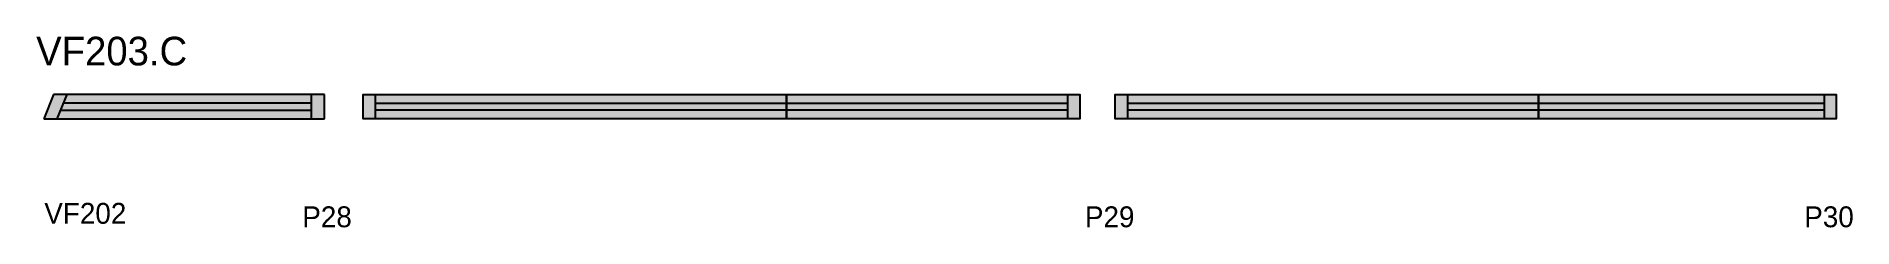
# Model space of a CAD drawing. Header units: metres. Extents: x 3454 to 4501, y 723 to 833.
import ezdxf

# ---------------------------------------------------------------- set-up
doc = ezdxf.new("R2010")
doc.units = ezdxf.units.M
for name, color, linetype in [('5', 7, 'Continuous'), ('NOMENCLATURA', 7, 'Continuous'), ('Painéis', 7, 'Continuous'), ('REAPROVEITAMENTO', 7, 'Continuous'), ('SARR_2.2x7', 7, 'Continuous'), ('SARR_EDITAR', 7, 'Continuous')]:
    doc.layers.add(name, color=color, linetype=linetype)

msp = doc.modelspace()

# ---------------------------------------------------------------- hatches: boundary and pattern name
at = {"layer": 'REAPROVEITAMENTO'}
h = msp.add_hatch(color=7, dxfattribs=at)
h.dxf.hatch_style = 1
h.paths.add_polyline_path([(3620.5, 785.5), (3620.5, 799.5), (3620.5, 799.5), (3464.3, 799.5), (3464.3, 799.5), (3458.7, 785.5), (3458.7, 785.5), (3620.5, 785.5)])
h = msp.add_hatch(color=7, dxfattribs=at)
h.dxf.hatch_style = 1
h.paths.add_polyline_path([(4055.7, 785.5), (4055.7, 799.5), (4055.7, 799.5), (3642.7, 799.5), (3642.7, 799.5), (3642.7, 785.5), (3642.7, 785.5), (4055.7, 785.5), (4055.7, 785.5)])
h = msp.add_hatch(color=7, dxfattribs=at)
h.dxf.hatch_style = 1
h.paths.add_polyline_path([(4491.7, 785.5), (4491.7, 799.5), (4491.7, 799.5), (4076.2, 799.5), (4076.2, 799.5), (4076.2, 785.5), (4076.2, 785.5), (4491.7, 785.5), (4491.7, 785.5)])

# ---------------------------------------------------------------- linework, layer by layer
at = {"layer": 'Painéis', "color": 7, "lineweight": 25}
for p, q in [((3464.3, 799.5), (3458.7, 785.5)), ((3620.5, 799.5), (3464.3, 799.5)), ((3620.5, 785.5), (3620.5, 799.5)), ((3458.7, 785.5), (3620.5, 785.5))]:
    msp.add_line(p, q, dxfattribs=at)
for points in [[(3886.7, 785.5), (3642.7, 785.5), (3642.7, 799.5), (3886.7, 799.5)], [(3886.7, 799.5), (4055.7, 799.5), (4055.7, 785.5), (3886.7, 785.5)], [(4320.2, 785.5), (4076.2, 785.5), (4076.2, 799.5), (4320.2, 799.5)], [(4320.2, 799.5), (4491.7, 799.5), (4491.7, 785.5), (4320.2, 785.5)]]:
    msp.add_lwpolyline(points, close=True, dxfattribs=at)
at = {"layer": 'SARR_2.2x7', "color": 7, "lineweight": 25}
for p, q in [((3471.8, 799.5), (3466.2, 785.5)), ((3613, 785.5), (3613, 799.5)), ((3649.7, 799.5), (3649.7, 785.5)), ((4048.7, 799.5), (4048.7, 785.5)), ((4083.2, 799.5), (4083.2, 785.5)), ((4484.7, 799.5), (4484.7, 785.5))]:
    msp.add_line(p, q, dxfattribs=at)
at = {"layer": 'SARR_EDITAR', "color": 7, "lineweight": 25}
for p, q in [((3468.2, 790.5), (3613, 790.5)), ((3613, 794.5), (3469.8, 794.5)), ((3649.7, 794.5), (3886.7, 794.5)), ((3886.7, 790.5), (3649.7, 790.5)), ((3886.7, 794.5), (4048.7, 794.5)), ((4048.7, 790.5), (3886.7, 790.5)), ((4083.2, 794.5), (4320.2, 794.5)), ((4320.2, 790.5), (4083.2, 790.5)), ((4320.2, 794.5), (4484.7, 794.5)), ((4484.7, 790.5), (4320.2, 790.5))]:
    msp.add_line(p, q, dxfattribs=at)

# ---------------------------------------------------------------- texts
at = {"layer": '5', "color": 7, "lineweight": 25}
for s, p in [('VF202', (3458.9, 725.1)), ('P28', (3607.6, 723.1)), ('P29', (4058.7, 723.1)), ('P30', (4473.3, 723.1))]:
    msp.add_text(s, height=12, dxfattribs=at).set_placement(p)
at = {"layer": 'NOMENCLATURA', "color": 7, "lineweight": 25}
msp.add_text('VF203.C', height=16.5, dxfattribs=at).set_placement((3454.2, 816.2))

doc.saveas('drawing.dxf')
